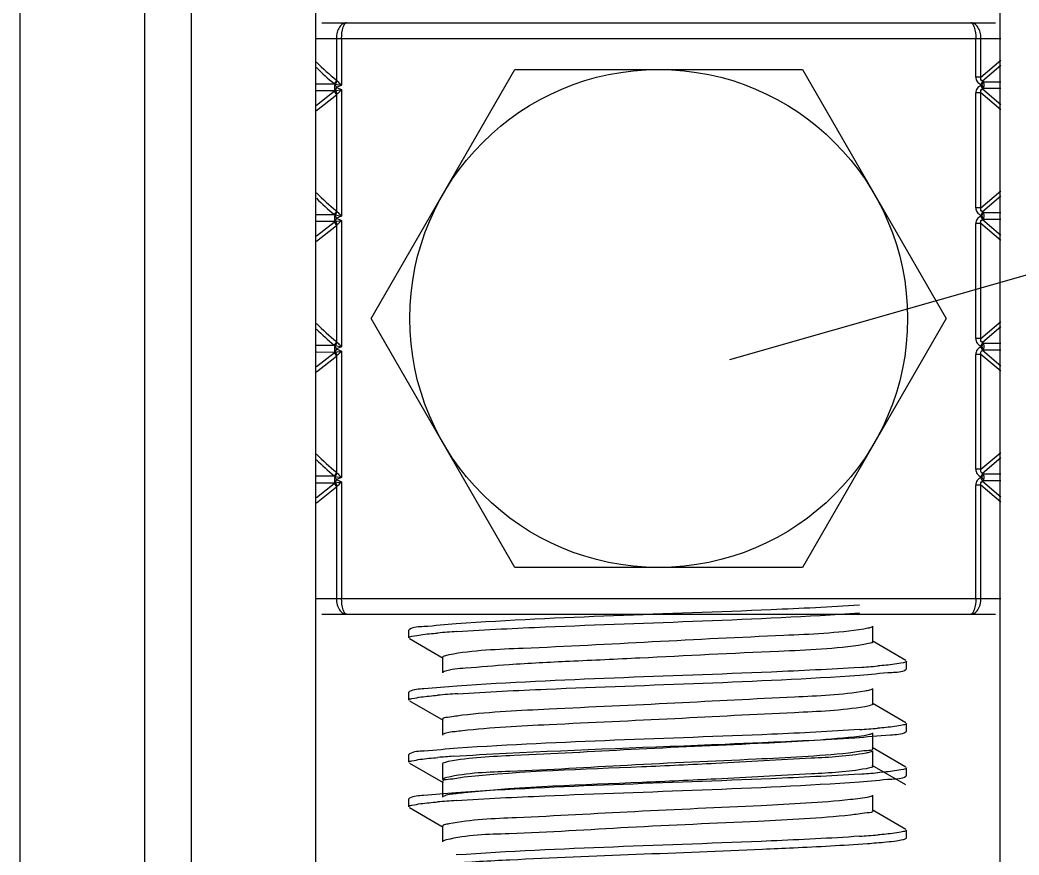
# Model space of a CAD drawing. Extents: x 1031190 to 1725648, y 733081 to 1571294.
# Drawn here: x 1139799.1 to 1140181.5, y 1213210.6 to 1213530 of the extents above; entities that cross this region are included whole.
import ezdxf

# ---------------------------------------------------------------- set-up
doc = ezdxf.new("R2010")
doc.units = 0
doc.header["$LTSCALE"] = 1000
doc.header["$MEASUREMENT"] = 0
doc.styles.get("Standard").update_dxf_attribs({"font": 'gbenor.shx', "bigfont": 'gbcbig.shx'})
doc.dimstyles.get("Standard").update_dxf_attribs({"dimtxt": 0.18, "dimasz": 0.18, "dimexe": 0.18, "dimexo": 0.0625, "dimgap": 0.09, "dimtad": 0, "dimtih": 1, "dimtoh": 1, "dimdec": 4, "dimzin": 0, "dimdsep": 46, "dimtxsty": 'Standard', "dimcen": 0.09, "dimadec": 0, "dimazin": 0, "dimtfac": 1, "dimtdec": 4, "dimtofl": 0, "dimtmove": 0, "dimatfit": 3, "dimfxl": 0, "dimtolj": 1, "dimtzin": 0, "dimarcsym": 0})

msp = doc.modelspace()

# ---------------------------------------------------------------- linework, layer by layer
at = {"linetype": 'Continuous'}
for p, q in [((1139799.13, 1215988.29), (1139799.13, 1211247.26)), ((1139846.75, 1215988.29), (1139846.75, 1211247.26)), ((1139864.61, 1215988.29), (1139864.61, 1211247.26)), ((1139912.24, 1215988.29), (1139912.24, 1211247.26)), ((1140174.18, 1215988.29), (1140174.18, 1211247.26)), ((1139914.71, 1213528.94), (1140172.47, 1213528.94)), ((1139912.62, 1213522.99), (1140174.56, 1213522.99)), ((1139920.25, 1213522.99), (1139920.25, 1213506.99)), ((1139922.23, 1213522.99), (1139922.23, 1213505.03)), ((1140164.95, 1213508.14), (1140164.95, 1213522.99)), ((1140166.93, 1213508.14), (1140166.93, 1213522.99)), ((1140166.93, 1213508.14), (1140174.56, 1213514.62)), ((1139933.6, 1213415.83), (1139988.59, 1213511.08)), ((1139988.59, 1213511.08), (1140098.58, 1213511.08)), ((1140098.58, 1213511.08), (1140153.57, 1213415.83)), ((1140174.56, 1213512.6), (1140167.48, 1213506.59)), ((1139920.41, 1213506.8), (1139920.25, 1213506.99)), ((1139920.48, 1213506.73), (1139920.41, 1213506.8)), ((1140166.93, 1213508.14), (1140164.95, 1213508.14)), ((1140167.48, 1213506.59), (1140166.88, 1213505.33)), ((1140167.3, 1213505.13), (1140167.9, 1213506.4)), ((1140167.9, 1213506.4), (1140167.48, 1213506.59)), ((1140167.9, 1213506.4), (1140174.56, 1213506.4)), ((1139919.61, 1213505.5), (1139912.62, 1213505.5)), ((1139919.58, 1213502.89), (1139912.62, 1213502.91)), ((1139912.62, 1213497.41), (1139919.33, 1213502.72)), ((1139919.58, 1213502.89), (1139919.73, 1213502.92)), ((1139919.74, 1213505.47), (1139919.61, 1213505.5)), ((1139919.73, 1213502.92), (1139919.78, 1213502.95)), ((1139919.77, 1213505.45), (1139922.23, 1213505.03)), ((1139920.32, 1213504.2), (1139919.78, 1213502.95)), ((1139919.78, 1213502.95), (1139922.23, 1213503.37)), ((1139922.23, 1213505.03), (1139920.32, 1213504.2)), ((1139920.32, 1213504.2), (1139922.23, 1213503.37)), ((1139922.23, 1213503.37), (1139922.23, 1213455.02)), ((1140166.93, 1213502.12), (1140164.95, 1213502.12)), ((1140164.95, 1213458.14), (1140164.95, 1213502.12)), ((1140167.3, 1213505.13), (1140166.88, 1213505.33)), ((1140166.88, 1213504.94), (1140167.3, 1213505.13)), ((1140167.48, 1213503.67), (1140166.88, 1213504.94)), ((1140166.93, 1213458.14), (1140166.93, 1213502.12)), ((1140174.56, 1213495.64), (1140166.93, 1213502.12)), ((1140167.3, 1213505.13), (1140167.9, 1213503.87)), ((1140167.48, 1213503.67), (1140167.9, 1213503.87)), ((1140167.48, 1213503.67), (1140174.56, 1213497.66)), ((1140167.9, 1213503.87), (1140174.56, 1213503.87)), ((1139912.62, 1213495.38), (1139920.25, 1213501.41)), ((1139920.25, 1213501.41), (1139920.39, 1213501.58)), ((1139920.25, 1213501.41), (1139920.25, 1213456.98)), ((1139920.39, 1213501.58), (1139920.47, 1213501.65)), ((1139920.47, 1213501.65), (1139920.51, 1213501.69)), ((1140166.93, 1213458.14), (1140174.56, 1213464.61)), ((1140174.56, 1213462.59), (1140167.48, 1213456.59)), ((1139920.41, 1213456.79), (1139920.25, 1213456.98)), ((1139920.48, 1213456.72), (1139920.41, 1213456.79)), ((1140166.93, 1213458.14), (1140164.95, 1213458.14)), ((1140167.48, 1213456.59), (1140166.88, 1213455.32)), ((1140167.3, 1213455.13), (1140167.9, 1213456.39)), ((1140167.9, 1213456.39), (1140167.48, 1213456.59)), ((1140167.9, 1213456.39), (1140174.56, 1213456.39)), ((1139919.61, 1213455.49), (1139912.62, 1213455.49)), ((1139919.58, 1213452.88), (1139912.62, 1213452.9)), ((1139912.62, 1213447.41), (1139919.33, 1213452.72)), ((1139919.58, 1213452.88), (1139919.73, 1213452.92)), ((1139919.74, 1213455.46), (1139919.61, 1213455.49)), ((1139919.73, 1213452.92), (1139919.78, 1213452.94)), ((1139919.77, 1213455.45), (1139922.23, 1213455.02)), ((1139920.32, 1213454.19), (1139919.78, 1213452.94)), ((1139919.78, 1213452.94), (1139922.23, 1213453.36)), ((1139922.23, 1213455.02), (1139920.32, 1213454.19)), ((1139920.32, 1213454.19), (1139922.23, 1213453.36)), ((1139922.23, 1213453.36), (1139922.23, 1213405.02)), ((1140166.93, 1213452.11), (1140164.95, 1213452.11)), ((1140164.95, 1213408.13), (1140164.95, 1213452.11)), ((1140167.3, 1213455.13), (1140166.88, 1213455.32)), ((1140166.88, 1213454.93), (1140167.3, 1213455.13)), ((1140167.48, 1213453.67), (1140166.88, 1213454.93)), ((1140166.93, 1213408.13), (1140166.93, 1213452.11)), ((1140174.56, 1213445.63), (1140166.93, 1213452.11)), ((1140167.3, 1213455.13), (1140167.9, 1213453.86)), ((1140167.48, 1213453.67), (1140167.9, 1213453.86)), ((1140167.48, 1213453.67), (1140174.56, 1213447.65)), ((1140167.9, 1213453.86), (1140174.56, 1213453.86)), ((1139912.62, 1213445.37), (1139920.25, 1213451.4)), ((1139920.25, 1213451.4), (1139920.39, 1213451.57)), ((1139920.25, 1213451.4), (1139920.25, 1213406.98)), ((1139920.39, 1213451.57), (1139920.47, 1213451.64)), ((1139920.47, 1213451.64), (1139920.51, 1213451.69)), ((1139988.59, 1213320.58), (1139933.6, 1213415.83)), ((1140153.57, 1213415.83), (1140098.58, 1213320.58)), ((1140166.93, 1213408.13), (1140174.56, 1213414.61)), ((1140174.56, 1213412.59), (1140167.48, 1213406.58)), ((1139920.41, 1213406.78), (1139920.25, 1213406.98)), ((1139920.48, 1213406.72), (1139920.41, 1213406.78)), ((1140166.93, 1213408.13), (1140164.95, 1213408.13)), ((1140167.48, 1213406.58), (1140166.88, 1213405.32)), ((1140167.3, 1213405.12), (1140167.9, 1213406.38)), ((1140167.9, 1213406.38), (1140167.48, 1213406.58)), ((1140167.9, 1213406.38), (1140174.56, 1213406.38)), ((1139919.61, 1213405.48), (1139912.62, 1213405.49)), ((1139919.58, 1213402.87), (1139912.62, 1213402.89)), ((1139912.62, 1213397.4), (1139919.33, 1213402.71)), ((1139919.58, 1213402.87), (1139919.73, 1213402.91)), ((1139919.74, 1213405.46), (1139919.61, 1213405.48)), ((1139919.73, 1213402.91), (1139919.78, 1213402.93)), ((1139919.77, 1213405.44), (1139922.23, 1213405.02)), ((1139920.32, 1213404.18), (1139919.78, 1213402.93)), ((1139919.78, 1213402.93), (1139922.23, 1213403.35)), ((1139922.23, 1213405.02), (1139920.32, 1213404.18)), ((1139920.32, 1213404.18), (1139922.23, 1213403.35)), ((1139922.23, 1213403.35), (1139922.23, 1213355.01)), ((1140167.3, 1213405.12), (1140166.88, 1213405.32)), ((1140166.88, 1213404.92), (1140167.3, 1213405.12)), ((1140167.48, 1213403.66), (1140166.88, 1213404.92)), ((1140167.3, 1213405.12), (1140167.9, 1213403.86)), ((1140167.48, 1213403.66), (1140167.9, 1213403.86)), ((1140167.48, 1213403.66), (1140174.56, 1213397.65)), ((1140167.9, 1213403.86), (1140174.56, 1213403.86)), ((1139912.62, 1213395.37), (1139920.25, 1213401.4)), ((1139920.25, 1213401.4), (1139920.39, 1213401.56)), ((1139920.25, 1213401.4), (1139920.25, 1213356.97)), ((1139920.39, 1213401.56), (1139920.47, 1213401.64)), ((1139920.47, 1213401.64), (1139920.51, 1213401.68)), ((1140166.93, 1213402.11), (1140164.95, 1213402.11)), ((1140164.95, 1213358.12), (1140164.95, 1213402.11)), ((1140166.93, 1213358.12), (1140166.93, 1213402.11)), ((1140174.56, 1213395.63), (1140166.93, 1213402.11)), ((1140166.93, 1213358.12), (1140174.56, 1213364.6)), ((1140174.56, 1213362.58), (1140167.48, 1213356.57)), ((1139920.41, 1213356.78), (1139920.25, 1213356.97)), ((1139920.48, 1213356.71), (1139920.41, 1213356.78)), ((1140166.93, 1213358.12), (1140164.95, 1213358.12)), ((1140167.48, 1213356.57), (1140166.88, 1213355.31)), ((1140167.9, 1213356.38), (1140167.48, 1213356.57)), ((1139919.61, 1213355.48), (1139912.62, 1213355.48)), ((1139919.58, 1213352.87), (1139912.62, 1213352.89)), ((1139912.62, 1213347.39), (1139919.33, 1213352.7)), ((1139919.58, 1213352.87), (1139919.73, 1213352.9)), ((1139919.74, 1213355.45), (1139919.61, 1213355.48)), ((1139919.73, 1213352.9), (1139919.78, 1213352.92)), ((1139919.77, 1213355.43), (1139922.23, 1213355.01)), ((1139920.32, 1213354.18), (1139919.78, 1213352.92)), ((1139919.78, 1213352.92), (1139922.23, 1213353.35)), ((1139922.23, 1213355.01), (1139920.32, 1213354.18)), ((1139920.32, 1213354.18), (1139922.23, 1213353.35)), ((1139922.23, 1213353.35), (1139922.23, 1213308.68)), ((1140167.3, 1213355.11), (1140166.88, 1213355.31)), ((1140166.88, 1213354.91), (1140167.3, 1213355.11)), ((1140167.48, 1213353.65), (1140166.88, 1213354.91)), ((1140167.3, 1213355.11), (1140167.9, 1213356.38)), ((1140167.3, 1213355.11), (1140167.9, 1213353.85)), ((1140167.48, 1213353.65), (1140167.9, 1213353.85)), ((1140167.48, 1213353.65), (1140174.56, 1213347.64)), ((1140167.9, 1213356.38), (1140174.56, 1213356.37)), ((1140167.9, 1213353.85), (1140174.56, 1213353.85)), ((1139912.62, 1213345.36), (1139920.25, 1213351.39)), ((1139920.25, 1213351.39), (1139920.39, 1213351.56)), ((1139920.25, 1213351.39), (1139920.25, 1213308.68)), ((1139920.39, 1213351.56), (1139920.47, 1213351.63)), ((1139920.47, 1213351.63), (1139920.51, 1213351.67)), ((1140166.93, 1213352.1), (1140164.95, 1213352.1)), ((1140164.95, 1213308.68), (1140164.95, 1213352.1)), ((1140166.93, 1213308.68), (1140166.93, 1213352.1)), ((1140174.56, 1213345.62), (1140166.93, 1213352.1)), ((1140098.58, 1213320.58), (1139988.59, 1213320.58)), ((1139912.62, 1213308.68), (1140174.56, 1213308.68)), ((1139914.71, 1213302.72), (1140172.47, 1213302.72)), ((1139948.18, 1213296.9), (1139947.96, 1213296.64)), ((1139947.96, 1213293.67), (1139947.96, 1213296.64)), ((1139947.96, 1213293.67), (1139947.96, 1213296.64)), ((1140125.57, 1213292.18), (1140125.57, 1213298.13)), ((1139948.18, 1213293.4), (1139961.11, 1213285.92)), ((1140138.24, 1213285), (1140125.31, 1213292.48)), ((1139960.85, 1213286.22), (1139960.85, 1213280.27)), ((1140138.46, 1213281.76), (1140138.46, 1213284.74)), ((1140138.46, 1213281.76), (1140138.46, 1213284.74)), ((1139961.52, 1213280.76), (1139961.11, 1213280.57)), ((1140138.24, 1213281.5), (1140138.46, 1213281.76)), ((1139948.18, 1213273.09), (1139947.96, 1213272.83)), ((1139947.96, 1213269.85), (1139947.96, 1213272.83)), ((1139947.96, 1213269.85), (1139947.96, 1213272.83)), ((1140125.57, 1213268.36), (1140125.57, 1213274.32)), ((1139948.18, 1213269.59), (1139961.11, 1213262.11)), ((1140138.24, 1213261.18), (1140125.31, 1213268.67)), ((1139960.85, 1213262.41), (1139960.85, 1213256.46)), ((1140138.46, 1213257.95), (1140138.46, 1213260.92)), ((1140138.46, 1213257.95), (1140138.46, 1213260.92)), ((1140125.57, 1213251.37), (1140125.57, 1213257.32)), ((1140138.24, 1213257.69), (1140138.46, 1213257.95)), ((1140138.24, 1213244.19), (1140125.31, 1213251.67)), ((1140125.57, 1213244.55), (1140125.57, 1213250.5)), ((1139948.18, 1213249.28), (1139947.96, 1213249.02)), ((1139947.96, 1213246.04), (1139947.96, 1213249.02)), ((1139947.96, 1213246.04), (1139947.96, 1213249.02)), ((1139948.18, 1213245.78), (1139961.11, 1213238.3)), ((1139960.85, 1213245.42), (1139960.85, 1213239.46)), ((1140138.24, 1213237.37), (1140125.31, 1213244.85)), ((1140138.46, 1213240.95), (1140138.46, 1213243.93)), ((1140138.46, 1213240.95), (1140138.46, 1213243.93)), ((1139960.85, 1213238.6), (1139960.85, 1213232.65)), ((1140138.24, 1213240.69), (1140138.46, 1213240.95)), ((1139948.18, 1213232.28), (1139947.96, 1213232.02)), ((1139947.96, 1213229.05), (1139947.96, 1213232.02)), ((1139947.96, 1213229.05), (1139947.96, 1213232.02)), ((1140125.57, 1213227.56), (1140125.57, 1213233.51)), ((1139948.18, 1213228.79), (1139961.11, 1213221.3)), ((1140138.24, 1213220.38), (1140125.31, 1213227.86)), ((1139960.85, 1213221.6), (1139960.85, 1213215.65)), ((1140138.46, 1213217.14), (1140138.46, 1213220.12)), ((1140138.46, 1213217.14), (1140138.46, 1213220.12)), ((1140138.24, 1213216.88), (1140138.46, 1213217.14))]:
    msp.add_line(p, q, dxfattribs=at)
msp.add_circle((1140043.59, 1213415.83), 95.25, dxfattribs=at)
for centre, radius, start, end in [((1139986.18, 1213587.44), 104.01, 224.9882, 230.6634), ((1139986.67, 1213586.48), 105.17, 225.2411, 230.1872), ((1139920.51, 1213507.12), 1.85, 230.2237, 240.9585), ((1139920.48, 1213501.26), 1.86, 119.1442, 128.3025), ((1139986.18, 1213537.43), 104.01, 224.9882, 230.6634), ((1139986.67, 1213536.47), 105.17, 225.2411, 230.1872), ((1139920.51, 1213457.11), 1.85, 230.2237, 240.9585), ((1139920.48, 1213451.25), 1.86, 119.1442, 128.3025), ((1139986.18, 1213487.43), 104.01, 224.9882, 230.6634), ((1139986.67, 1213486.46), 105.17, 225.2411, 230.1872), ((1139920.51, 1213407.1), 1.85, 230.2237, 240.9585), ((1139920.48, 1213401.25), 1.86, 119.1442, 128.3025), ((1139986.18, 1213437.42), 104.01, 224.9882, 230.6634), ((1139986.67, 1213436.46), 105.17, 225.2411, 230.1872), ((1139920.51, 1213357.1), 1.85, 230.2237, 240.9585), ((1139920.48, 1213351.24), 1.86, 119.1442, 128.3025), ((1139993.81, 1212881.13), 415.84, 93.7876, 94.8061), ((1140093.08, 1213691.42), 409.97, 273.8296, 274.8033), ((1139994.22, 1212852.18), 420.99, 93.7545, 94.8055), ((1140093.15, 1213666.65), 409.01, 273.8359, 274.8035), ((1139991.95, 1212856.82), 392.45, 93.9506, 94.8036), ((1140093.12, 1213650.11), 409.46, 273.8329, 274.8033), ((1139993.48, 1212820.66), 411.68, 93.8155, 94.8057), ((1140093.07, 1213626.9), 410.07, 273.8289, 274.8033)]:
    msp.add_arc(centre, radius, start, end, dxfattribs=at)
for points, knots in [([(1139924.14, 1213528.94), (1139923.63, 1213528.94), (1139922.52, 1213528.58), (1139921.26, 1213527.21), (1139920.43, 1213525.27), (1139920.25, 1213523.77), (1139920.25, 1213522.99)], [0, 0, 0, 0, 0.195972, 0.42512, 0.697797, 1, 1, 1, 1]), ([(1139922.23, 1213522.99), (1139922.23, 1213524.42), (1139922.44, 1213526.36), (1139923.2, 1213528.39), (1139923.86, 1213528.94), (1139924.14, 1213528.94)], [0, 0, 0, 0, 0.657525, 0.871922, 1, 1, 1, 1]), ([(1140163.04, 1213528.94), (1140163.32, 1213528.94), (1140163.98, 1213528.39), (1140164.74, 1213526.36), (1140164.95, 1213524.42), (1140164.95, 1213522.99)], [0, 0, 0, 0, 0.128078, 0.342475, 1, 1, 1, 1]), ([(1140166.93, 1213522.99), (1140166.93, 1213523.77), (1140166.74, 1213525.27), (1140165.92, 1213527.21), (1140164.66, 1213528.58), (1140163.55, 1213528.94), (1140163.04, 1213528.94)], [0, 0, 0, 0, 0.302203, 0.57488, 0.804028, 1, 1, 1, 1]), ([(1139920.48, 1213506.73), (1139920.62, 1213506.61), (1139921.21, 1213506.05), (1139921.78, 1213505.48), (1139922.23, 1213505.03)], [0, 0, 0, 0, 0.225254, 1, 1, 1, 1]), ([(1140164.95, 1213508.14), (1140164.95, 1213507.55), (1140165.36, 1213506.34), (1140166.35, 1213505.58), (1140166.88, 1213505.33)], [0, 0, 0, 0, 0.499355, 1, 1, 1, 1]), ([(1140167.48, 1213506.59), (1140167.19, 1213506.68), (1140166.73, 1213507.24), (1140166.86, 1213507.86), (1140166.93, 1213508.14)], [0, 0, 0, 0, 0.502447, 1, 1, 1, 1]), ([(1140167.9, 1213503.87), (1140168.08, 1213504.26), (1140168.21, 1213505.13), (1140168.08, 1213506.01), (1140167.9, 1213506.4)], [0, 0, 0, 0, 0.500048, 1, 1, 1, 1]), ([(1139919.76, 1213505.49), (1139919.67, 1213505.31), (1139919.4, 1213504.48), (1139919.45, 1213503.52), (1139919.73, 1213502.92)], [0, 0, 0, 0, 0.236634, 1, 1, 1, 1]), ([(1139920.32, 1213504.2), (1139920.27, 1213504.32), (1139920.08, 1213504.75), (1139919.85, 1213505.17), (1139919.76, 1213505.49)], [0, 0, 0, 0, 0.285481, 1, 1, 1, 1]), ([(1139920.51, 1213501.69), (1139920.65, 1213501.81), (1139921.23, 1213502.36), (1139921.79, 1213502.93), (1139922.23, 1213503.37)], [0, 0, 0, 0, 0.226794, 1, 1, 1, 1]), ([(1140166.88, 1213504.94), (1140166.35, 1213504.68), (1140165.36, 1213503.93), (1140164.95, 1213502.71), (1140164.95, 1213502.12)], [0, 0, 0, 0, 0.500643, 1, 1, 1, 1]), ([(1140166.93, 1213502.12), (1140166.86, 1213502.41), (1140166.73, 1213503.02), (1140167.19, 1213503.59), (1140167.48, 1213503.67)], [0, 0, 0, 0, 0.49632, 1, 1, 1, 1]), ([(1139920.48, 1213456.72), (1139920.62, 1213456.6), (1139921.21, 1213456.05), (1139921.78, 1213455.47), (1139922.23, 1213455.02)], [0, 0, 0, 0, 0.225254, 1, 1, 1, 1]), ([(1140164.95, 1213458.14), (1140164.95, 1213457.55), (1140165.36, 1213456.33), (1140166.35, 1213455.58), (1140166.88, 1213455.32)], [0, 0, 0, 0, 0.499355, 1, 1, 1, 1]), ([(1140167.48, 1213456.59), (1140167.19, 1213456.67), (1140166.73, 1213457.24), (1140166.86, 1213457.85), (1140166.93, 1213458.14)], [0, 0, 0, 0, 0.502447, 1, 1, 1, 1]), ([(1140167.9, 1213453.86), (1140168.08, 1213454.25), (1140168.21, 1213455.13), (1140168.08, 1213456), (1140167.9, 1213456.39)], [0, 0, 0, 0, 0.500048, 1, 1, 1, 1]), ([(1139919.76, 1213455.48), (1139919.67, 1213455.3), (1139919.4, 1213454.47), (1139919.45, 1213453.52), (1139919.73, 1213452.92)], [0, 0, 0, 0, 0.236634, 1, 1, 1, 1]), ([(1139920.32, 1213454.19), (1139920.27, 1213454.31), (1139920.08, 1213454.75), (1139919.85, 1213455.16), (1139919.76, 1213455.48)], [0, 0, 0, 0, 0.285481, 1, 1, 1, 1]), ([(1139920.51, 1213451.69), (1139920.65, 1213451.81), (1139921.23, 1213452.36), (1139921.79, 1213452.92), (1139922.23, 1213453.36)], [0, 0, 0, 0, 0.226794, 1, 1, 1, 1]), ([(1140166.88, 1213454.93), (1140166.35, 1213454.67), (1140165.36, 1213453.92), (1140164.95, 1213452.71), (1140164.95, 1213452.11)], [0, 0, 0, 0, 0.500643, 1, 1, 1, 1]), ([(1140166.93, 1213452.11), (1140166.86, 1213452.4), (1140166.73, 1213453.01), (1140167.19, 1213453.58), (1140167.48, 1213453.67)], [0, 0, 0, 0, 0.49632, 1, 1, 1, 1]), ([(1139920.48, 1213406.72), (1139920.62, 1213406.59), (1139921.21, 1213406.04), (1139921.78, 1213405.46), (1139922.23, 1213405.02)], [0, 0, 0, 0, 0.225254, 1, 1, 1, 1]), ([(1140164.95, 1213408.13), (1140164.95, 1213407.54), (1140165.36, 1213406.32), (1140166.35, 1213405.57), (1140166.88, 1213405.32)], [0, 0, 0, 0, 0.499355, 1, 1, 1, 1]), ([(1140167.48, 1213406.58), (1140167.19, 1213406.67), (1140166.73, 1213407.23), (1140166.86, 1213407.84), (1140166.93, 1213408.13)], [0, 0, 0, 0, 0.502447, 1, 1, 1, 1]), ([(1140167.9, 1213403.86), (1140168.08, 1213404.24), (1140168.21, 1213405.12), (1140168.08, 1213405.99), (1140167.9, 1213406.38)], [0, 0, 0, 0, 0.500048, 1, 1, 1, 1]), ([(1139919.76, 1213405.48), (1139919.67, 1213405.29), (1139919.4, 1213404.46), (1139919.45, 1213403.51), (1139919.73, 1213402.91)], [0, 0, 0, 0, 0.236634, 1, 1, 1, 1]), ([(1139920.32, 1213404.18), (1139920.27, 1213404.31), (1139920.08, 1213404.74), (1139919.85, 1213405.16), (1139919.76, 1213405.48)], [0, 0, 0, 0, 0.285481, 1, 1, 1, 1]), ([(1139920.51, 1213401.68), (1139920.65, 1213401.8), (1139921.23, 1213402.35), (1139921.79, 1213402.92), (1139922.23, 1213403.35)], [0, 0, 0, 0, 0.226794, 1, 1, 1, 1]), ([(1140166.88, 1213404.92), (1140166.35, 1213404.67), (1140165.36, 1213403.91), (1140164.95, 1213402.7), (1140164.95, 1213402.11)], [0, 0, 0, 0, 0.500643, 1, 1, 1, 1]), ([(1140166.93, 1213402.11), (1140166.86, 1213402.39), (1140166.73, 1213403.01), (1140167.19, 1213403.57), (1140167.48, 1213403.66)], [0, 0, 0, 0, 0.49632, 1, 1, 1, 1]), ([(1139920.48, 1213356.71), (1139920.62, 1213356.59), (1139921.21, 1213356.03), (1139921.78, 1213355.46), (1139922.23, 1213355.01)], [0, 0, 0, 0, 0.225254, 1, 1, 1, 1]), ([(1140164.95, 1213358.12), (1140164.95, 1213357.53), (1140165.36, 1213356.32), (1140166.35, 1213355.56), (1140166.88, 1213355.31)], [0, 0, 0, 0, 0.499355, 1, 1, 1, 1]), ([(1140167.48, 1213356.57), (1140167.19, 1213356.66), (1140166.73, 1213357.22), (1140166.86, 1213357.84), (1140166.93, 1213358.12)], [0, 0, 0, 0, 0.502447, 1, 1, 1, 1]), ([(1139919.76, 1213355.47), (1139919.67, 1213355.28), (1139919.4, 1213354.46), (1139919.45, 1213353.5), (1139919.73, 1213352.9)], [0, 0, 0, 0, 0.236634, 1, 1, 1, 1]), ([(1139920.32, 1213354.18), (1139920.27, 1213354.3), (1139920.08, 1213354.73), (1139919.85, 1213355.15), (1139919.76, 1213355.47)], [0, 0, 0, 0, 0.285481, 1, 1, 1, 1]), ([(1139920.51, 1213351.67), (1139920.65, 1213351.79), (1139921.23, 1213352.34), (1139921.79, 1213352.91), (1139922.23, 1213353.35)], [0, 0, 0, 0, 0.226794, 1, 1, 1, 1]), ([(1140166.88, 1213354.91), (1140166.35, 1213354.66), (1140165.36, 1213353.91), (1140164.95, 1213352.69), (1140164.95, 1213352.1)], [0, 0, 0, 0, 0.500643, 1, 1, 1, 1]), ([(1140166.93, 1213352.1), (1140166.86, 1213352.39), (1140166.73, 1213353), (1140167.19, 1213353.56), (1140167.48, 1213353.65)], [0, 0, 0, 0, 0.49632, 1, 1, 1, 1]), ([(1140167.9, 1213353.85), (1140168.08, 1213354.24), (1140168.21, 1213355.11), (1140168.08, 1213355.99), (1140167.9, 1213356.38)], [0, 0, 0, 0, 0.500048, 1, 1, 1, 1]), ([(1139920.25, 1213308.68), (1139920.25, 1213307.89), (1139920.43, 1213306.4), (1139921.26, 1213304.45), (1139922.52, 1213303.08), (1139923.63, 1213302.72), (1139924.14, 1213302.72)], [0, 0, 0, 0, 0.302203, 0.57488, 0.804028, 1, 1, 1, 1]), ([(1139924.14, 1213302.72), (1139923.86, 1213302.72), (1139923.2, 1213303.28), (1139922.44, 1213305.3), (1139922.23, 1213307.24), (1139922.23, 1213308.68)], [0, 0, 0, 0, 0.128078, 0.342475, 1, 1, 1, 1]), ([(1140164.95, 1213308.68), (1140164.95, 1213307.24), (1140164.74, 1213305.3), (1140163.98, 1213303.28), (1140163.32, 1213302.72), (1140163.04, 1213302.72)], [0, 0, 0, 0, 0.657525, 0.871922, 1, 1, 1, 1]), ([(1140163.04, 1213302.72), (1140163.55, 1213302.72), (1140164.66, 1213303.08), (1140165.92, 1213304.45), (1140166.74, 1213306.4), (1140166.93, 1213307.89), (1140166.93, 1213308.68)], [0, 0, 0, 0, 0.195972, 0.42512, 0.697797, 1, 1, 1, 1]), ([(1140120.45, 1213306.18), (1140109.19, 1213305.41), (1140057.74, 1213302.94), (1140006.23, 1213301.74), (1139966.1, 1213299.02)], [0, 0, 0, 0, 0.219101, 1, 1, 1, 1]), ([(1139966.34, 1213296.06), (1139977.64, 1213296.82), (1140029.01, 1213299.29), (1140080.45, 1213300.48), (1140120.46, 1213303.2)], [0, 0, 0, 0, 0.220145, 1, 1, 1, 1]), ([(1139966.1, 1213299.02), (1139961.95, 1213298.74), (1139956.14, 1213297.93), (1139949.8, 1213297.83), (1139948.19, 1213296.9)], [0, 0, 0, 0, 0.690488, 1, 1, 1, 1]), ([(1140122.06, 1213297.02), (1140111.96, 1213295.41), (1140084.88, 1213294.32), (1140041.42, 1213292.15), (1139998.74, 1213289.75), (1139972.61, 1213288.93), (1139963.28, 1213287.15)], [0, 0, 0, 0, 0.192752, 0.509476, 0.820909, 1, 1, 1, 1]), ([(1140125.31, 1213297.83), (1140124.95, 1213297.62), (1140123.85, 1213297.34), (1140122.76, 1213297.13), (1140122.06, 1213297.02)], [0, 0, 0, 0, 0.367273, 1, 1, 1, 1]), ([(1139947.96, 1213293.67), (1139947.96, 1213294.1), (1139950.26, 1213294.38), (1139951.42, 1213294.7), (1139952.58, 1213294.85)], [0, 0, 0, 0, 0.271407, 1, 1, 1, 1]), ([(1140125.57, 1213292.18), (1140125.57, 1213291.83), (1140123.89, 1213291.44), (1140122.94, 1213291.21), (1140122.06, 1213291.07)], [0, 0, 0, 0, 0.280154, 1, 1, 1, 1]), ([(1140122.06, 1213291.07), (1140111.32, 1213289.36), (1140082.65, 1213288.3), (1140045.13, 1213286.3), (1140010.73, 1213284.69), (1139988.43, 1213283.63), (1139972.56, 1213282.18), (1139964.12, 1213281.69), (1139961.52, 1213280.76)], [0, 0, 0, 0, 0.202669, 0.533226, 0.70113, 0.845024, 0.948509, 1, 1, 1, 1]), ([(1139963.28, 1213287.15), (1139962.66, 1213287.03), (1139961.96, 1213286.87), (1139960.85, 1213286.48), (1139960.85, 1213286.22)], [0, 0, 0, 0, 0.71086, 1, 1, 1, 1]), ([(1140138.46, 1213284.74), (1140138.46, 1213284.3), (1140136.17, 1213284.02), (1140135.01, 1213283.7), (1140133.86, 1213283.55)], [0, 0, 0, 0, 0.271495, 1, 1, 1, 1]), ([(1140120.46, 1213282.37), (1140109.23, 1213281.6), (1140057.86, 1213279.13), (1140006.42, 1213277.92), (1139966.34, 1213275.22)], [0, 0, 0, 0, 0.21884, 1, 1, 1, 1]), ([(1140120.52, 1213279.39), (1140124.62, 1213279.67), (1140130.37, 1213280.47), (1140136.63, 1213280.58), (1140138.23, 1213281.5)], [0, 0, 0, 0, 0.690253, 1, 1, 1, 1]), ([(1139966.65, 1213272.27), (1139977.97, 1213273.02), (1140029.26, 1213275.48), (1140080.61, 1213276.68), (1140120.52, 1213279.39)], [0, 0, 0, 0, 0.220917, 1, 1, 1, 1]), ([(1139966.34, 1213275.22), (1139962.14, 1213274.94), (1139956.25, 1213274.12), (1139949.82, 1213274.03), (1139948.19, 1213273.09)], [0, 0, 0, 0, 0.690736, 1, 1, 1, 1]), ([(1140122.52, 1213273.28), (1140113.63, 1213271.77), (1140089.27, 1213270.76), (1140049.01, 1213268.55), (1140006.62, 1213266.64), (1139979.47, 1213265.26), (1139968.44, 1213264.05)], [0, 0, 0, 0, 0.175288, 0.472203, 0.784406, 1, 1, 1, 1]), ([(1140125.31, 1213274.02), (1140125, 1213273.84), (1140124.05, 1213273.57), (1140123.11, 1213273.38), (1140122.52, 1213273.28)], [0, 0, 0, 0, 0.373528, 1, 1, 1, 1]), ([(1139947.96, 1213269.85), (1139947.96, 1213270.29), (1139950.29, 1213270.57), (1139951.47, 1213270.9), (1139952.64, 1213271.05)], [0, 0, 0, 0, 0.271179, 1, 1, 1, 1]), ([(1140122.52, 1213267.33), (1140113.63, 1213265.81), (1140089.27, 1213264.81), (1140049.01, 1213262.6), (1140006.62, 1213260.68), (1139979.47, 1213259.31), (1139968.44, 1213258.1)], [0, 0, 0, 0, 0.175288, 0.472203, 0.784406, 1, 1, 1, 1]), ([(1140125.57, 1213268.36), (1140125.57, 1213268.06), (1140124.13, 1213267.66), (1140123.29, 1213267.46), (1140122.52, 1213267.33)], [0, 0, 0, 0, 0.283524, 1, 1, 1, 1]), ([(1139968.44, 1213264.05), (1139966.55, 1213263.84), (1139964.73, 1213263.29), (1139960.84, 1213263.11), (1139960.85, 1213262.41)], [0, 0, 0, 0, 0.732764, 1, 1, 1, 1]), ([(1140138.46, 1213260.92), (1140138.46, 1213260.49), (1140136.18, 1213260.2), (1140135.02, 1213259.89), (1140133.87, 1213259.74)], [0, 0, 0, 0, 0.27155, 1, 1, 1, 1]), ([(1139968.44, 1213258.1), (1139967.53, 1213258), (1139965.09, 1213257.63), (1139962.46, 1213257.54), (1139961.11, 1213256.76)], [0, 0, 0, 0, 0.371684, 1, 1, 1, 1]), ([(1140120.52, 1213258.56), (1140109.33, 1213257.8), (1140058.04, 1213255.32), (1140006.69, 1213254.11), (1139966.65, 1213251.43)], [0, 0, 0, 0, 0.218398, 1, 1, 1, 1]), ([(1140118.62, 1213255.46), (1140123.17, 1213255.75), (1140129.53, 1213256.63), (1140136.47, 1213256.68), (1140138.23, 1213257.69)], [0, 0, 0, 0, 0.692027, 1, 1, 1, 1]), ([(1140116.25, 1213255.5), (1140104.7, 1213254.35), (1140076.94, 1213252.93), (1140034.22, 1213251.09), (1139994.82, 1213248.75), (1139971.32, 1213247.95), (1139963.07, 1213246.3)], [0, 0, 0, 0, 0.227021, 0.543037, 0.835394, 1, 1, 1, 1]), ([(1140068.98, 1213253.03), (1140073.73, 1213253.23), (1140090.28, 1213253.93), (1140106.84, 1213254.69), (1140118.62, 1213255.46)], [0, 0, 0, 0, 0.286991, 1, 1, 1, 1]), ([(1140125.31, 1213257.02), (1140124.98, 1213256.83), (1140121.98, 1213256.03), (1140118.93, 1213255.77), (1140116.25, 1213255.5)], [0, 0, 0, 0, 0.122947, 1, 1, 1, 1]), ([(1139966.65, 1213251.43), (1139962.37, 1213251.15), (1139956.38, 1213250.32), (1139949.85, 1213250.23), (1139948.19, 1213249.28)], [0, 0, 0, 0, 0.691038, 1, 1, 1, 1]), ([(1140116.25, 1213249.55), (1140104.49, 1213248.38), (1140076.27, 1213246.93), (1140033.01, 1213245.14), (1139993.67, 1213242.59), (1139970.35, 1213242.06), (1139962.46, 1213240.22)], [0, 0, 0, 0, 0.230195, 0.549984, 0.842214, 1, 1, 1, 1]), ([(1139964.91, 1213248.34), (1139971.66, 1213248.81), (1140006.34, 1213250.68), (1140041.04, 1213251.88), (1140068.98, 1213253.03)], [0, 0, 0, 0, 0.194747, 1, 1, 1, 1]), ([(1140122.95, 1213249.55), (1140116.07, 1213248.28), (1140096.82, 1213247.35), (1140077.69, 1213246.17), (1140065.49, 1213245.59)], [0, 0, 0, 0, 0.364269, 1, 1, 1, 1]), ([(1140125.57, 1213251.37), (1140125.57, 1213250.53), (1140120.76, 1213250.49), (1140118.58, 1213249.78), (1140116.25, 1213249.55)], [0, 0, 0, 0, 0.265303, 1, 1, 1, 1]), ([(1140125.31, 1213250.2), (1140125.04, 1213250.05), (1140124.25, 1213249.81), (1140123.45, 1213249.64), (1140122.95, 1213249.55)], [0, 0, 0, 0, 0.380472, 1, 1, 1, 1]), ([(1139947.96, 1213246.04), (1139947.96, 1213246.45), (1139950.1, 1213246.75), (1139951.2, 1213247.04), (1139952.28, 1213247.19)], [0, 0, 0, 0, 0.272497, 1, 1, 1, 1]), ([(1139963.07, 1213246.3), (1139962.5, 1213246.19), (1139961.85, 1213246.04), (1139960.85, 1213245.65), (1139960.85, 1213245.42)], [0, 0, 0, 0, 0.707546, 1, 1, 1, 1]), ([(1140065.49, 1213245.59), (1140056.04, 1213245.14), (1140023.92, 1213243.56), (1139991.72, 1213242.69), (1139969.15, 1213240.32)], [0, 0, 0, 0, 0.294359, 1, 1, 1, 1]), ([(1140122.95, 1213243.59), (1140116.07, 1213242.33), (1140096.82, 1213241.39), (1140077.69, 1213240.22), (1140065.49, 1213239.64)], [0, 0, 0, 0, 0.364269, 1, 1, 1, 1]), ([(1140125.57, 1213244.55), (1140125.57, 1213244.28), (1140124.36, 1213243.89), (1140123.61, 1213243.71), (1140122.95, 1213243.59)], [0, 0, 0, 0, 0.287487, 1, 1, 1, 1]), ([(1140138.46, 1213243.93), (1140138.46, 1213243.5), (1140136.17, 1213243.21), (1140135.02, 1213242.9), (1140133.87, 1213242.75)], [0, 0, 0, 0, 0.271522, 1, 1, 1, 1]), ([(1139969.15, 1213240.32), (1139967.08, 1213240.1), (1139965.11, 1213239.48), (1139960.84, 1213239.36), (1139960.85, 1213238.6)], [0, 0, 0, 0, 0.733679, 1, 1, 1, 1]), ([(1139962.46, 1213240.22), (1139962.19, 1213240.15), (1139961.73, 1213240.03), (1139961.28, 1213239.86), (1139961.11, 1213239.77)], [0, 0, 0, 0, 0.595252, 1, 1, 1, 1]), ([(1140120.49, 1213241.56), (1140109.21, 1213240.8), (1140057.69, 1213238.31), (1140006.1, 1213237.12), (1139965.93, 1213234.39)], [0, 0, 0, 0, 0.219186, 1, 1, 1, 1]), ([(1139966.08, 1213231.42), (1139977.37, 1213232.19), (1140028.82, 1213234.66), (1140080.34, 1213235.86), (1140120.45, 1213238.58)], [0, 0, 0, 0, 0.219537, 1, 1, 1, 1]), ([(1140065.49, 1213239.64), (1140056.04, 1213239.18), (1140023.92, 1213237.61), (1139991.72, 1213236.74), (1139969.15, 1213234.36)], [0, 0, 0, 0, 0.294359, 1, 1, 1, 1]), ([(1140120.45, 1213238.58), (1140124.57, 1213238.86), (1140130.34, 1213239.66), (1140136.63, 1213239.77), (1140138.23, 1213240.69)], [0, 0, 0, 0, 0.690318, 1, 1, 1, 1]), ([(1139965.93, 1213234.39), (1139961.82, 1213234.11), (1139956.06, 1213233.31), (1139949.79, 1213233.2), (1139948.19, 1213232.28)], [0, 0, 0, 0, 0.690304, 1, 1, 1, 1]), ([(1139969.15, 1213234.36), (1139968.14, 1213234.26), (1139965.48, 1213233.86), (1139962.58, 1213233.8), (1139961.11, 1213232.95)], [0, 0, 0, 0, 0.373733, 1, 1, 1, 1]), ([(1140117, 1213231.77), (1140105.64, 1213230.59), (1140078.09, 1213229.18), (1140035.43, 1213227.31), (1139995.66, 1213225.02), (1139971.81, 1213224.14), (1139963.32, 1213222.54)], [0, 0, 0, 0, 0.22252, 0.537346, 0.83163, 1, 1, 1, 1]), ([(1140125.31, 1213233.21), (1140125.01, 1213233.03), (1140122.26, 1213232.27), (1140119.46, 1213232.02), (1140117, 1213231.77)], [0, 0, 0, 0, 0.125114, 1, 1, 1, 1]), ([(1139947.96, 1213229.05), (1139947.96, 1213229.48), (1139950.23, 1213229.76), (1139951.38, 1213230.08), (1139952.53, 1213230.23)], [0, 0, 0, 0, 0.271566, 1, 1, 1, 1]), ([(1140125.57, 1213227.56), (1140125.57, 1213226.78), (1140121.17, 1213226.68), (1140119.14, 1213226.04), (1140117, 1213225.81)], [0, 0, 0, 0, 0.266019, 1, 1, 1, 1]), ([(1140117, 1213225.81), (1140105.28, 1213224.6), (1140076.9, 1213223.15), (1140033.29, 1213221.37), (1139993.63, 1213218.69), (1139970.1, 1213218.32), (1139962.26, 1213216.35)], [0, 0, 0, 0, 0.22805, 0.549566, 0.843677, 1, 1, 1, 1]), ([(1139963.32, 1213222.54), (1139962.7, 1213222.42), (1139961.98, 1213222.25), (1139960.85, 1213221.86), (1139960.85, 1213221.6)], [0, 0, 0, 0, 0.710787, 1, 1, 1, 1]), ([(1140138.46, 1213220.12), (1140138.46, 1213219.68), (1140136.17, 1213219.4), (1140135.01, 1213219.08), (1140133.86, 1213218.93)], [0, 0, 0, 0, 0.27149, 1, 1, 1, 1]), ([(1139962.26, 1213216.35), (1139962.03, 1213216.3), (1139961.64, 1213216.19), (1139961.26, 1213216.04), (1139961.11, 1213215.95)], [0, 0, 0, 0, 0.587983, 1, 1, 1, 1]), ([(1140120.45, 1213217.75), (1140109.19, 1213216.98), (1140057.74, 1213214.5), (1140006.22, 1213213.31), (1139966.08, 1213210.59)], [0, 0, 0, 0, 0.219112, 1, 1, 1, 1]), ([(1140123.49, 1213214.99), (1140124.63, 1213215.07), (1140128.36, 1213215.36), (1140132.08, 1213215.7), (1140134.64, 1213216.06)], [0, 0, 0, 0, 0.307477, 1, 1, 1, 1]), ([(1140134.64, 1213216.06), (1140135.43, 1213216.17), (1140136.63, 1213216.38), (1140137.85, 1213216.66), (1140138.23, 1213216.88)], [0, 0, 0, 0, 0.642632, 1, 1, 1, 1]), ([(1139963.42, 1213207.42), (1139971.14, 1213207.99), (1140011.11, 1213210.1), (1140051.1, 1213211.42), (1140083.34, 1213212.83)], [0, 0, 0, 0, 0.19365, 1, 1, 1, 1]), ([(1140083.34, 1213212.83), (1140087.27, 1213213.01), (1140100.66, 1213213.62), (1140114.05, 1213214.29), (1140123.49, 1213214.99)], [0, 0, 0, 0, 0.293781, 1, 1, 1, 1])]:
    msp.add_open_spline(points, degree=3, knots=knots, dxfattribs=at)
for points in [[(1139920.25, 1213506.99), (1139920.12, 1213506.48), (1139919.77, 1213505.99), (1139919.33, 1213505.69)], [(1139920.41, 1213506.8), (1139920.3, 1213506.3), (1139920.01, 1213505.82), (1139919.61, 1213505.5)], [(1139919.74, 1213505.47), (1139920.09, 1213505.81), (1139920.38, 1213506.25), (1139920.48, 1213506.73)], [(1139920.25, 1213501.41), (1139920.12, 1213501.93), (1139919.77, 1213502.42), (1139919.33, 1213502.72)], [(1139920.39, 1213501.58), (1139920.27, 1213502.08), (1139919.98, 1213502.57), (1139919.58, 1213502.89)], [(1139920.47, 1213501.65), (1139920.36, 1213502.13), (1139920.1, 1213502.6), (1139919.73, 1213502.92)], [(1139920.51, 1213501.69), (1139920.4, 1213502.16), (1139920.13, 1213502.62), (1139919.78, 1213502.95)], [(1139920.25, 1213456.98), (1139920.12, 1213456.47), (1139919.77, 1213455.99), (1139919.33, 1213455.69)], [(1139920.41, 1213456.79), (1139920.3, 1213456.3), (1139920.01, 1213455.81), (1139919.61, 1213455.49)], [(1139919.74, 1213455.46), (1139920.09, 1213455.8), (1139920.38, 1213456.25), (1139920.48, 1213456.72)], [(1139920.25, 1213451.4), (1139920.12, 1213451.92), (1139919.77, 1213452.41), (1139919.33, 1213452.72)], [(1139920.39, 1213451.57), (1139920.27, 1213452.07), (1139919.98, 1213452.56), (1139919.58, 1213452.88)], [(1139920.47, 1213451.64), (1139920.36, 1213452.12), (1139920.1, 1213452.59), (1139919.73, 1213452.92)], [(1139920.51, 1213451.69), (1139920.4, 1213452.16), (1139920.13, 1213452.61), (1139919.78, 1213452.94)], [(1139920.25, 1213406.98), (1139920.12, 1213406.46), (1139919.77, 1213405.98), (1139919.33, 1213405.68)], [(1139920.41, 1213406.78), (1139920.3, 1213406.29), (1139920.01, 1213405.81), (1139919.61, 1213405.48)], [(1139919.74, 1213405.46), (1139920.09, 1213405.79), (1139920.38, 1213406.24), (1139920.48, 1213406.72)], [(1139920.25, 1213401.4), (1139920.12, 1213401.92), (1139919.77, 1213402.41), (1139919.33, 1213402.71)], [(1139920.39, 1213401.56), (1139920.27, 1213402.06), (1139919.98, 1213402.55), (1139919.58, 1213402.87)], [(1139920.47, 1213401.64), (1139920.36, 1213402.11), (1139920.1, 1213402.58), (1139919.73, 1213402.91)], [(1139920.51, 1213401.68), (1139920.4, 1213402.15), (1139920.13, 1213402.61), (1139919.78, 1213402.93)], [(1139920.25, 1213356.97), (1139920.12, 1213356.46), (1139919.77, 1213355.97), (1139919.33, 1213355.67)], [(1139920.41, 1213356.78), (1139920.3, 1213356.28), (1139920.01, 1213355.8), (1139919.61, 1213355.48)], [(1139919.74, 1213355.45), (1139920.09, 1213355.78), (1139920.38, 1213356.23), (1139920.48, 1213356.71)], [(1139920.25, 1213351.39), (1139920.12, 1213351.91), (1139919.77, 1213352.4), (1139919.33, 1213352.7)], [(1139920.39, 1213351.56), (1139920.27, 1213352.06), (1139919.98, 1213352.55), (1139919.58, 1213352.87)], [(1139920.47, 1213351.63), (1139920.36, 1213352.11), (1139920.1, 1213352.57), (1139919.73, 1213352.9)], [(1139920.51, 1213351.67), (1139920.4, 1213352.14), (1139920.13, 1213352.6), (1139919.78, 1213352.92)], [(1139952.58, 1213294.85), (1139954.7, 1213295.13), (1139956.84, 1213295.32), (1139958.97, 1213295.51)], [(1140133.86, 1213283.55), (1140131.71, 1213283.27), (1140129.56, 1213283.08), (1140127.41, 1213282.89)], [(1139952.64, 1213271.05), (1139954.74, 1213271.32), (1139956.84, 1213271.51), (1139958.95, 1213271.69)], [(1140133.87, 1213259.74), (1140131.72, 1213259.46), (1140129.56, 1213259.26), (1140127.4, 1213259.08)], [(1139952.28, 1213247.19), (1139954.54, 1213247.49), (1139956.81, 1213247.7), (1139959.08, 1213247.89)], [(1140133.87, 1213242.75), (1140131.72, 1213242.47), (1140129.56, 1213242.27), (1140127.4, 1213242.08)], [(1139952.53, 1213230.23), (1139954.68, 1213230.5), (1139956.83, 1213230.7), (1139958.99, 1213230.89)], [(1140133.86, 1213218.93), (1140131.71, 1213218.66), (1140129.56, 1213218.46), (1140127.41, 1213218.27)]]:
    msp.add_open_spline(points, degree=3, dxfattribs=at)

# ---------------------------------------------------------------- leaders
msp.add_leader([(1140070.81, 1213400.12), (1141188.13, 1213718.69)], dimstyle='Standard', override={"dimgap": 20, "dimtad": 0})

doc.saveas('drawing.dxf')
